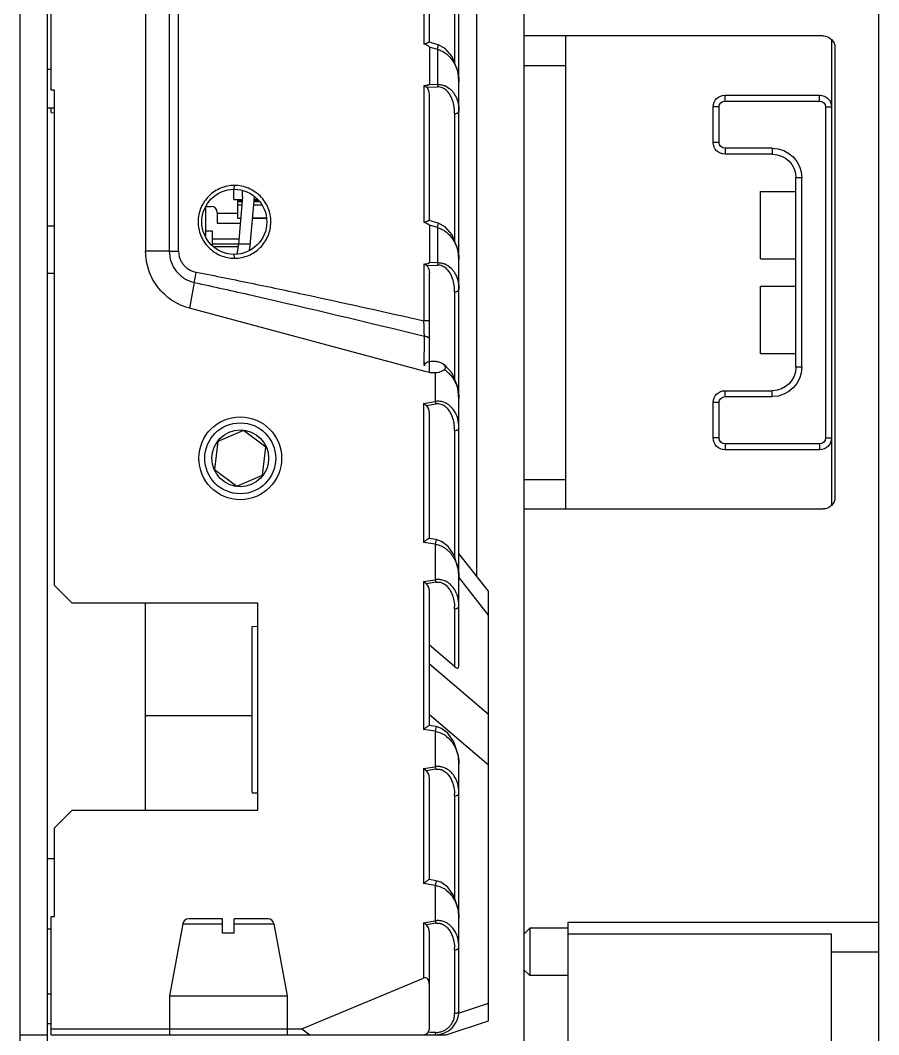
# Model space of a CAD drawing. Header units: millimetres. Extents: x 562 to 17351, y 2396 to 6995.
# Drawn here: x 16303.2 to 16375.8, y 5218.7 to 5304.5 of the extents above; entities that cross this region are included whole.
import ezdxf

# ---------------------------------------------------------------- set-up
doc = ezdxf.new("R2010")
doc.units = ezdxf.units.MM
for name, color, linetype in [('02___PRT_ALL_AXES', 7, 'Continuous'), ('1_1_1_1', 7, 'Continuous'), ('_35946', 7, 'Continuous'), ('_88746', 7, 'Continuous'), ('MSBR-1_1', 7, 'Continuous')]:
    doc.layers.add(name, color=color, linetype=linetype)
doc.layers.add('1', color=7, linetype='Continuous', true_color=0xffffff)

# ---------------------------------------------------------------- blocks, each defined once
blk = doc.blocks.new('sdf')
at = {"color": 7, "linetype": 'Continuous'}
for p, q in [((25019.307, 8537.13), (25016.448, 8537.13)), ((25019.307, 8535.93), (25019.307, 8537.13)), ((25020.307, 8535.93), (25020.307, 8537.13)), ((25023.166, 8537.13), (25020.307, 8537.13)), ((25015.956, 8536.721), (25014.832, 8530.63)), ((25015.956, 8536.721), (25019.307, 8536.721)), ((25020.307, 8535.93), (25019.307, 8535.93)), ((25020.307, 8536.721), (25023.657, 8536.721)), ((25023.657, 8536.721), (25024.782, 8530.63)), ((25014.832, 8530.63), (25024.782, 8530.63)), ((25040.807, 8228.624), (25040.807, 8488.536)), ((25039.307, 8220.994), (25039.307, 8467.102)), ((25012.807, 8461.063), (25012.807, 8256.097)), ((25014.803, 8461.063), (25014.803, 8256.097)), ((25015.595, 8256.097), (25015.595, 8461.063)), ((25036.333, 8283.58), (25036.333, 8273.627)), ((25036.807, 8273.764), (25036.807, 8283.58)), ((25038.942, 8282.811), (25038.942, 8272.005)), ((25004.807, 8269.705), (25004.807, 8278.705)), ((25037.561, 8273.547), (25036.8, 8273.775)), ((25037.481, 8273.164), (25036.807, 8273.366)), ((25036.807, 8273.366), (25036.807, 8270.196)), ((25037.481, 8273.164), (25037.481, 8270.214)), ((25036.333, 8270.07), (25036.333, 8258.551)), ((25036.555, 8269.976), (25037.481, 8269.999)), ((25036.807, 8270.196), (25037.481, 8270.214)), ((25005.107, 8269.705), (25004.807, 8269.705)), ((25005.107, 8227.83), (25005.107, 8269.705)), ((25036.807, 8258.689), (25036.807, 8269.335)), ((25004.807, 8267.83), (25004.807, 8268.205)), ((25004.807, 8267.83), (25005.107, 8267.799)), ((25038.942, 8267.735), (25038.942, 8256.929)), ((25020.307, 8261.33), (25020.324, 8261.656)), ((25017.857, 8259.768), (25017.857, 8257.392)), ((25037.561, 8258.471), (25036.8, 8258.7)), ((25037.481, 8258.088), (25036.807, 8258.291)), ((25036.807, 8258.291), (25036.807, 8255.121)), ((25037.481, 8258.088), (25037.481, 8255.138)), ((25014.803, 8256.097), (25012.807, 8256.097)), ((25014.803, 8256.097), (25015.595, 8256.097)), ((25020.324, 8255.504), (25020.307, 8255.83)), ((25036.333, 8254.995), (25036.333, 8250.21)), ((25036.555, 8254.9), (25037.481, 8254.924)), ((25037.481, 8255.138), (25036.807, 8255.121)), ((25036.807, 8246.75), (25036.807, 8254.26)), ((25016.922, 8253.451), (25016.513, 8251.268)), ((25038.942, 8252.66), (25038.942, 8245.226)), ((25036.437, 8245.929), (25016.512, 8251.268)), ((25036.807, 8250.21), (25036.333, 8250.21)), ((25036.352, 8249.756), (25036.333, 8250.21)), ((25036.369, 8249.319), (25036.352, 8249.756)), ((25036.382, 8248.149), (25036.384, 8248.669)), ((25036.384, 8248.149), (25036.385, 8248.913)), ((25036.384, 8248.669), (25036.385, 8248.913)), ((25036.376, 8247.001), (25036.384, 8248.149)), ((25036.377, 8247.001), (25036.382, 8248.149)), ((25036.375, 8246.417), (25036.377, 8247.001)), ((25036.379, 8246.416), (25036.376, 8247.001)), ((25036.807, 8246.75), (25036.646, 8246.71)), ((25036.807, 8245.83), (25036.807, 8246.75)), ((25036.807, 8245.83), (25036.437, 8245.929)), ((25036.647, 8246.709), (25036.572, 8246.679)), ((25036.807, 8245.83), (25037.307, 8245.83)), ((25037.307, 8245.83), (25037.307, 8243.391)), ((25036.307, 8243.228), (25037.307, 8243.391)), ((25037.307, 8243.391), (25037.342, 8243.177)), ((25036.307, 8243.228), (25036.307, 8231.473)), ((25036.551, 8243.048), (25037.342, 8243.177)), ((25036.807, 8231.784), (25036.807, 8242.405)), ((25021.087, 8240.931), (25018.911, 8239.998)), ((25022.982, 8239.513), (25021.087, 8240.931)), ((25038.942, 8240.926), (25038.942, 8230.228)), ((25018.911, 8239.998), (25018.631, 8237.647)), ((25022.702, 8237.162), (25022.982, 8239.513)), ((25018.631, 8237.647), (25020.527, 8236.23)), ((25020.527, 8236.23), (25022.702, 8237.162)), ((25037.307, 8231.311), (25036.307, 8231.473)), ((25037.371, 8231.705), (25036.797, 8231.799)), ((25037.371, 8231.705), (25037.307, 8231.311)), ((25037.307, 8231.311), (25037.307, 8228.315)), ((25041.807, 8227.355), (25039.307, 8230.528)), ((25036.307, 8228.152), (25037.307, 8228.315)), ((25036.307, 8228.152), (25036.307, 8215.654)), ((25037.342, 8228.101), (25036.551, 8227.972)), ((25037.307, 8228.315), (25037.342, 8228.101)), ((25041.807, 8225.325), (25039.307, 8228.515)), ((25005.107, 8227.83), (25006.607, 8226.33)), ((25036.807, 8215.965), (25036.807, 8227.33)), ((25041.807, 8191.017), (25041.807, 8227.355)), ((25022.307, 8226.33), (25006.607, 8226.33)), ((25012.807, 8208.83), (25012.807, 8226.33)), ((25022.307, 8208.83), (25022.307, 8226.33)), ((25038.942, 8225.85), (25038.942, 8220.963)), ((25021.807, 8224.359), (25022.307, 8224.372)), ((25021.807, 8210.302), (25021.807, 8224.358)), ((25038.942, 8220.963), (25036.807, 8222.776)), ((25036.807, 8221.196), (25041.807, 8216.95)), ((25012.807, 8216.83), (25021.807, 8216.83)), ((25041.807, 8212.625), (25036.807, 8216.871)), ((25037.371, 8215.886), (25036.797, 8215.979)), ((25037.371, 8215.886), (25037.307, 8215.491)), ((25037.307, 8215.491), (25036.307, 8215.654)), ((25037.307, 8215.491), (25037.307, 8212.495)), ((25036.307, 8212.333), (25037.307, 8212.495)), ((25037.307, 8212.495), (25037.342, 8212.281)), ((25039.307, 8191.83), (25039.307, 8212.719)), ((25036.307, 8212.333), (25036.307, 8202.626)), ((25037.342, 8212.281), (25036.551, 8212.153)), ((25036.807, 8202.937), (25036.807, 8211.51)), ((25021.807, 8210.301), (25022.307, 8210.288)), ((25038.942, 8210.03), (25038.942, 8201.36)), ((25006.607, 8208.83), (25005.107, 8207.33)), ((25006.607, 8208.83), (25022.307, 8208.83)), ((25005.107, 8199.83), (25005.107, 8207.33)), ((25037.307, 8202.463), (25036.307, 8202.626)), ((25037.371, 8202.858), (25036.797, 8202.951)), ((25037.371, 8202.858), (25037.307, 8202.463)), ((25037.307, 8202.463), (25037.307, 8199.467)), ((25004.807, 8199.83), (25005.107, 8199.83)), ((25004.807, 8189.83), (25004.807, 8199.83)), ((25036.307, 8199.304), (25037.307, 8199.467)), ((25036.307, 8199.304), (25036.307, 8194.622)), ((25037.342, 8199.253), (25036.551, 8199.124)), ((25037.307, 8199.467), (25037.342, 8199.253)), ((25036.807, 8190.33), (25036.807, 8198.482)), ((25038.942, 8197.002), (25038.942, 8191.616)), ((25026.007, 8190.33), (25036.307, 8194.622)), ((25039.269, 8191.645), (25041.807, 8192.484)), ((25038.22, 8189.83), (25041.807, 8191.017)), ((25004.807, 8190.33), (25026.007, 8190.33)), ((25026.007, 8190.33), (25026.682, 8189.83)), ((25004.807, 8189.83), (25038.22, 8189.83)), ((25037.342, 8190.016), (25036.807, 8190.016))]:
    blk.add_line(p, q, dxfattribs=at)
for points in [[(25039.307, 8270.433), (25039.233, 8271.228), (25038.732, 8272.564), (25038.136, 8273.244), (25037.561, 8273.547)], [(25039.307, 8255.357), (25039.233, 8256.153), (25038.732, 8257.488), (25038.136, 8258.168), (25037.561, 8258.471)], [(25039.307, 8243.613), (25039.197, 8244.594), (25038.723, 8245.769), (25038.129, 8246.439), (25037.894, 8246.595)], [(25038.898, 8230.378), (25038.397, 8231.119), (25037.829, 8231.554), (25037.371, 8231.705)], [(25039.307, 8228.538), (25039.269, 8229.117), (25038.898, 8230.378)], [(25039.307, 8212.718), (25039.254, 8213.396), (25038.872, 8214.61), (25038.355, 8215.343), (25037.773, 8215.761), (25037.371, 8215.886)], [(25039.307, 8199.69), (25039.254, 8200.368), (25038.872, 8201.582), (25038.355, 8202.315), (25037.773, 8202.733), (25037.371, 8202.858)]]:
    blk.add_lwpolyline(points, dxfattribs=at)
for centre, radius in [((25020.307, 8258.58), 2.75), ((25020.807, 8238.58), 3.5), ((25020.807, 8238.58), 3), ((25020.807, 8238.58), 2.4)]:
    blk.add_circle(centre, radius, dxfattribs=at)
for centre, radius, start, end in [((25016.448, 8536.63), 0.5, 90, 169.54009), ((25023.166, 8536.63), 0.5, 10.45991, 90), ((24841.198, 8241.645), 195.322, 2.13253, 2.25186), ((25034.675, 8225.83), 4.267, 0.2732, 2.74462), ((25034.675, 8210.01), 4.267, 0.2732, 2.74462), ((25034.675, 8196.982), 4.267, 0.2732, 2.74461), ((25037.307, 8191.83), 2, 269.99999, 0), ((25036.307, 8190.33), 0.5, 270.00009, 0)]:
    blk.add_arc(centre, radius, start, end, dxfattribs=at)
for centre, major_axis, ratio, start_param, end_param in [((25036.307, 8269.254), (0.085, 0.787), 0.625869, -1.399955, -0.34832), ((25036.307, 8242.323), (0.085, 0.787), 0.625869, -1.399955, -0.340384), ((25036.307, 8227.248), (0.085, 0.787), 0.625869, -1.399955, -0.340384), ((25038.907, 8221.366), (-0.346, 0.508), 0.393324, -4.101536, -2.618006), ((25036.307, 8211.428), (0.085, 0.787), 0.625869, -1.399955, -0.340384), ((25036.307, 8198.4), (0.085, 0.787), 0.625869, -1.399955, -0.340384), ((25036.307, 8193.841), (0.194, 0.801), 0.575257, -1.171426, 0.39937)]:
    blk.add_ellipse(centre, major_axis=major_axis, ratio=ratio, start_param=start_param, end_param=end_param, dxfattribs=at)
for points, knots in [([(25036.8, 8273.775), (25036.797, 8273.776), (25036.789, 8273.776), (25036.769, 8273.771), (25036.737, 8273.757), (25036.69, 8273.733), (25036.634, 8273.704), (25036.57, 8273.67), (25036.511, 8273.643), (25036.46, 8273.624), (25036.405, 8273.61), (25036.359, 8273.615), (25036.333, 8273.627)], [0, 0, 0, 0, 0.018452, 0.044904, 0.122328, 0.228528, 0.357266, 0.502929, 0.660744, 0.743558, 0.828004, 1, 1, 1, 1]), ([(25036.807, 8273.366), (25036.801, 8273.376), (25036.789, 8273.395), (25036.762, 8273.418), (25036.733, 8273.435), (25036.694, 8273.459), (25036.644, 8273.485), (25036.562, 8273.526), (25036.458, 8273.573), (25036.375, 8273.609), (25036.333, 8273.627)], [0, 0, 0, 0, 0.06274, 0.125083, 0.187789, 0.250247, 0.375219, 0.500171, 0.750088, 1, 1, 1, 1]), ([(25037.481, 8273.164), (25037.485, 8273.178), (25037.504, 8273.241), (25037.521, 8273.304), (25037.533, 8273.353)], [0, 0, 0, 0, 0.234733, 1, 1, 1, 1]), ([(25037.533, 8273.353), (25037.539, 8273.377), (25037.547, 8273.412), (25037.556, 8273.456), (25037.561, 8273.485), (25037.564, 8273.509), (25037.565, 8273.527), (25037.565, 8273.539), (25037.563, 8273.546), (25037.561, 8273.547)], [0, 0, 0, 0, 0.37606, 0.542984, 0.690012, 0.812837, 0.907301, 0.969767, 1, 1, 1, 1]), ([(25037.481, 8273.164), (25037.591, 8273.137), (25037.804, 8273.063), (25038, 8272.953), (25038.092, 8272.892)], [0, 0, 0, 0, 0.50722, 1, 1, 1, 1]), ([(25038.092, 8272.892), (25038.305, 8272.75), (25038.669, 8272.401), (25039.042, 8271.772), (25039.257, 8271.109), (25039.306, 8270.656), (25039.307, 8270.433)], [0, 0, 0, 0, 0.269793, 0.522533, 0.76442, 1, 1, 1, 1]), ([(25036.807, 8270.196), (25036.791, 8270.183), (25036.765, 8270.165), (25036.728, 8270.147), (25036.689, 8270.134), (25036.638, 8270.124), (25036.577, 8270.111), (25036.517, 8270.099), (25036.435, 8270.085), (25036.374, 8270.076), (25036.333, 8270.07)], [0, 0, 0, 0, 0.125407, 0.187894, 0.250203, 0.375527, 0.500587, 0.625301, 0.750111, 1, 1, 1, 1]), ([(25036.333, 8270.07), (25036.354, 8270.073), (25036.397, 8270.07), (25036.454, 8270.043), (25036.506, 8270.011), (25036.539, 8269.988), (25036.555, 8269.976)], [0, 0, 0, 0, 0.257796, 0.511515, 0.759394, 1, 1, 1, 1]), ([(25037.481, 8270.214), (25037.589, 8270.206), (25037.799, 8270.185), (25038.006, 8270.134), (25038.103, 8270.097)], [0, 0, 0, 0, 0.509429, 1, 1, 1, 1]), ([(25037.481, 8270.214), (25037.482, 8270.194), (25037.483, 8270.123), (25037.483, 8270.051), (25037.481, 8269.999)], [0, 0, 0, 0, 0.274207, 1, 1, 1, 1]), ([(25037.897, 8269.917), (25037.833, 8269.945), (25037.696, 8269.988), (25037.553, 8270.001), (25037.481, 8269.999)], [0, 0, 0, 0, 0.495387, 1, 1, 1, 1]), ([(25038.769, 8268.841), (25038.731, 8268.951), (25038.642, 8269.168), (25038.463, 8269.473), (25038.219, 8269.74), (25038.011, 8269.87), (25037.897, 8269.917)], [0, 0, 0, 0, 0.244859, 0.491614, 0.741426, 1, 1, 1, 1]), ([(25038.103, 8270.097), (25038.296, 8270.023), (25038.554, 8269.843), (25038.818, 8269.543), (25038.924, 8269.38), (25038.971, 8269.298)], [0, 0, 0, 0, 0.516818, 0.761558, 1, 1, 1, 1]), ([(25038.971, 8269.298), (25039.03, 8269.194), (25039.13, 8268.98), (25039.234, 8268.644), (25039.294, 8268.299), (25039.307, 8268.066), (25039.307, 8267.949)], [0, 0, 0, 0, 0.253645, 0.503228, 0.750435, 1, 1, 1, 1]), ([(25038.942, 8267.735), (25038.942, 8267.784), (25038.938, 8267.977), (25038.92, 8268.17), (25038.898, 8268.312)], [0, 0, 0, 0, 0.250652, 1, 1, 1, 1]), ([(25038.942, 8267.735), (25038.988, 8267.738), (25039.057, 8267.748), (25039.144, 8267.775), (25039.201, 8267.801), (25039.247, 8267.834), (25039.289, 8267.88), (25039.307, 8267.923), (25039.307, 8267.949)], [0, 0, 0, 0, 0.305362, 0.455106, 0.593546, 0.716472, 0.824371, 1, 1, 1, 1]), ([(25019.15, 8261.424), (25018.781, 8261.272), (25018.096, 8260.818), (25017.638, 8260.135), (25017.484, 8259.766)], [0, 0, 0, 0, 0.499882, 1, 1, 1, 1]), ([(25020.324, 8261.656), (25020.124, 8261.656), (25019.722, 8261.616), (25019.336, 8261.5), (25019.15, 8261.424)], [0, 0, 0, 0, 0.499002, 1, 1, 1, 1]), ([(25021.507, 8261.419), (25021.32, 8261.497), (25020.931, 8261.616), (25020.526, 8261.656), (25020.324, 8261.656)], [0, 0, 0, 0, 0.501053, 1, 1, 1, 1]), ([(25023.173, 8259.736), (25023.097, 8259.923), (25022.907, 8260.284), (25022.523, 8260.758), (25022.052, 8261.148), (25021.694, 8261.341), (25021.507, 8261.419)], [0, 0, 0, 0, 0.250096, 0.50009, 0.749947, 1, 1, 1, 1]), ([(25017.484, 8259.766), (25017.33, 8259.398), (25017.166, 8258.592), (25017.324, 8257.785), (25017.475, 8257.416)], [0, 0, 0, 0, 0.499996, 1, 1, 1, 1]), ([(25023.158, 8257.386), (25023.312, 8257.754), (25023.479, 8258.559), (25023.323, 8259.366), (25023.173, 8259.736)], [0, 0, 0, 0, 0.499984, 1, 1, 1, 1]), ([(25036.8, 8258.7), (25036.797, 8258.701), (25036.789, 8258.701), (25036.769, 8258.696), (25036.737, 8258.681), (25036.69, 8258.658), (25036.634, 8258.628), (25036.57, 8258.595), (25036.511, 8258.567), (25036.46, 8258.548), (25036.405, 8258.535), (25036.359, 8258.54), (25036.333, 8258.551)], [0, 0, 0, 0, 0.018452, 0.044904, 0.122328, 0.228528, 0.357266, 0.502929, 0.660744, 0.743558, 0.828004, 1, 1, 1, 1]), ([(25036.807, 8258.291), (25036.801, 8258.301), (25036.789, 8258.32), (25036.762, 8258.342), (25036.733, 8258.36), (25036.694, 8258.383), (25036.644, 8258.41), (25036.562, 8258.45), (25036.458, 8258.498), (25036.375, 8258.534), (25036.333, 8258.551)], [0, 0, 0, 0, 0.062749, 0.125075, 0.187791, 0.250243, 0.375217, 0.500169, 0.750087, 1, 1, 1, 1]), ([(25037.481, 8258.088), (25037.485, 8258.103), (25037.504, 8258.166), (25037.521, 8258.229), (25037.533, 8258.277)], [0, 0, 0, 0, 0.234733, 1, 1, 1, 1]), ([(25037.481, 8258.088), (25037.591, 8258.062), (25037.804, 8257.988), (25038, 8257.878), (25038.092, 8257.817)], [0, 0, 0, 0, 0.50722, 1, 1, 1, 1]), ([(25037.533, 8258.277), (25037.539, 8258.301), (25037.547, 8258.336), (25037.556, 8258.381), (25037.561, 8258.41), (25037.564, 8258.433), (25037.565, 8258.452), (25037.565, 8258.463), (25037.563, 8258.471), (25037.561, 8258.471)], [0, 0, 0, 0, 0.37606, 0.542984, 0.690012, 0.812837, 0.907301, 0.969767, 1, 1, 1, 1]), ([(25017.475, 8257.416), (25017.628, 8257.044), (25018.083, 8256.354), (25018.771, 8255.894), (25019.141, 8255.74)], [0, 0, 0, 0, 0.500101, 1, 1, 1, 1]), ([(25021.498, 8255.738), (25021.865, 8255.889), (25022.547, 8256.341), (25023.003, 8257.02), (25023.158, 8257.386)], [0, 0, 0, 0, 0.499886, 1, 1, 1, 1]), ([(25038.092, 8257.817), (25038.305, 8257.675), (25038.669, 8257.325), (25039.042, 8256.697), (25039.257, 8256.034), (25039.306, 8255.58), (25039.307, 8255.357)], [0, 0, 0, 0, 0.269793, 0.522533, 0.76442, 1, 1, 1, 1]), ([(25016.512, 8251.268), (25015.988, 8251.408), (25014.978, 8251.866), (25013.769, 8253), (25012.987, 8254.461), (25012.807, 8255.555), (25012.807, 8256.098)], [0, 0, 0, 0, 0.250011, 0.499999, 0.749988, 1, 1, 1, 1]), ([(25014.803, 8256.097), (25014.802, 8255.794), (25014.907, 8255.181), (25015.359, 8254.371), (25016.052, 8253.755), (25016.626, 8253.518), (25016.922, 8253.451)], [0, 0, 0, 0, 0.250176, 0.50006, 0.74994, 1, 1, 1, 1]), ([(25015.595, 8256.097), (25015.595, 8255.889), (25015.651, 8255.574), (25015.827, 8255.194), (25016.008, 8254.936), (25016.231, 8254.713), (25016.574, 8254.474), (25016.874, 8254.362), (25017.078, 8254.325)], [0, 0, 0, 0, 0.249438, 0.374933, 0.500145, 0.62536, 0.750816, 1, 1, 1, 1]), ([(25019.141, 8255.74), (25019.328, 8255.662), (25019.718, 8255.544), (25020.122, 8255.504), (25020.324, 8255.504)], [0, 0, 0, 0, 0.501009, 1, 1, 1, 1]), ([(25020.324, 8255.504), (25020.524, 8255.504), (25020.926, 8255.544), (25021.313, 8255.661), (25021.498, 8255.738)], [0, 0, 0, 0, 0.498965, 1, 1, 1, 1]), ([(25036.333, 8254.995), (25036.374, 8255.001), (25036.435, 8255.01), (25036.516, 8255.024), (25036.577, 8255.036), (25036.638, 8255.048), (25036.689, 8255.058), (25036.728, 8255.071), (25036.765, 8255.089), (25036.791, 8255.108), (25036.807, 8255.121)], [0, 0, 0, 0, 0.249886, 0.374696, 0.499412, 0.624472, 0.749793, 0.812105, 0.874598, 1, 1, 1, 1]), ([(25036.486, 8254.948), (25036.464, 8254.962), (25036.416, 8254.989), (25036.36, 8254.999), (25036.333, 8254.995)], [0, 0, 0, 0, 0.493695, 1, 1, 1, 1]), ([(25036.555, 8254.9), (25036.549, 8254.904), (25036.527, 8254.921), (25036.504, 8254.937), (25036.486, 8254.948)], [0, 0, 0, 0, 0.245482, 1, 1, 1, 1]), ([(25036.555, 8254.9), (25036.604, 8254.864), (25036.675, 8254.782), (25036.741, 8254.648), (25036.78, 8254.522), (25036.802, 8254.392), (25036.806, 8254.304), (25036.806, 8254.26)], [0, 0, 0, 0, 0.257263, 0.44456, 0.62998, 0.814811, 1, 1, 1, 1]), ([(25037.481, 8255.138), (25037.589, 8255.131), (25037.799, 8255.109), (25038.006, 8255.058), (25038.103, 8255.021)], [0, 0, 0, 0, 0.509429, 1, 1, 1, 1]), ([(25037.481, 8255.138), (25037.482, 8255.119), (25037.483, 8255.047), (25037.483, 8254.976), (25037.481, 8254.924)], [0, 0, 0, 0, 0.274207, 1, 1, 1, 1]), ([(25037.897, 8254.842), (25037.833, 8254.869), (25037.696, 8254.913), (25037.553, 8254.926), (25037.481, 8254.924)], [0, 0, 0, 0, 0.495387, 1, 1, 1, 1]), ([(25038.769, 8253.766), (25038.731, 8253.876), (25038.642, 8254.092), (25038.463, 8254.398), (25038.219, 8254.664), (25038.011, 8254.794), (25037.897, 8254.842)], [0, 0, 0, 0, 0.244859, 0.491614, 0.741426, 1, 1, 1, 1]), ([(25038.103, 8255.021), (25038.296, 8254.948), (25038.554, 8254.767), (25038.818, 8254.467), (25038.924, 8254.305), (25038.971, 8254.222)], [0, 0, 0, 0, 0.516818, 0.761558, 1, 1, 1, 1]), ([(25016.922, 8253.451), (25016.934, 8253.522), (25016.984, 8253.813), (25017.037, 8254.104), (25017.078, 8254.325)], [0, 0, 0, 0, 0.242346, 1, 1, 1, 1]), ([(25017.078, 8254.325), (25018.689, 8254.012), (25021.906, 8253.363), (25028.327, 8252.005), (25033.133, 8250.937), (25036.333, 8250.21)], [0, 0, 0, 0, 0.249999, 0.499999, 1, 1, 1, 1]), ([(25038.971, 8254.222), (25039.03, 8254.119), (25039.13, 8253.905), (25039.234, 8253.568), (25039.294, 8253.224), (25039.307, 8252.991), (25039.307, 8252.874)], [0, 0, 0, 0, 0.253645, 0.503228, 0.750435, 1, 1, 1, 1]), ([(25016.922, 8253.451), (25018.549, 8253.098), (25025.052, 8251.654), (25031.53, 8250.097), (25036.385, 8248.913)], [0, 0, 0, 0, 0.249885, 1, 1, 1, 1]), ([(25038.942, 8252.66), (25038.942, 8252.708), (25038.938, 8252.901), (25038.92, 8253.094), (25038.898, 8253.237)], [0, 0, 0, 0, 0.250652, 1, 1, 1, 1]), ([(25038.942, 8252.66), (25038.988, 8252.662), (25039.057, 8252.673), (25039.144, 8252.7), (25039.201, 8252.726), (25039.247, 8252.759), (25039.289, 8252.804), (25039.307, 8252.847), (25039.307, 8252.874)], [0, 0, 0, 0, 0.305362, 0.455106, 0.593546, 0.716472, 0.824371, 1, 1, 1, 1]), ([(25036.385, 8248.913), (25036.439, 8248.909), (25036.518, 8248.895), (25036.618, 8248.864), (25036.683, 8248.834), (25036.736, 8248.797), (25036.785, 8248.746), (25036.807, 8248.698), (25036.807, 8248.668)], [0, 0, 0, 0, 0.309107, 0.459256, 0.597691, 0.720322, 0.827347, 1, 1, 1, 1]), ([(25037.894, 8246.595), (25037.814, 8246.64), (25037.64, 8246.707), (25037.367, 8246.761), (25037.087, 8246.78), (25036.899, 8246.766), (25036.807, 8246.75)], [0, 0, 0, 0, 0.24587, 0.496192, 0.748136, 1, 1, 1, 1]), ([(25036.45, 8246.58), (25036.43, 8246.557), (25036.395, 8246.506), (25036.38, 8246.446), (25036.379, 8246.416)], [0, 0, 0, 0, 0.508454, 1, 1, 1, 1]), ([(25036.458, 8246.595), (25036.436, 8246.57), (25036.398, 8246.514), (25036.38, 8246.448), (25036.38, 8246.415)], [0, 0, 0, 0, 0.502347, 1, 1, 1, 1]), ([(25036.646, 8246.71), (25036.609, 8246.696), (25036.537, 8246.662), (25036.475, 8246.609), (25036.45, 8246.58)], [0, 0, 0, 0, 0.507458, 1, 1, 1, 1]), ([(25036.572, 8246.679), (25036.561, 8246.674), (25036.519, 8246.653), (25036.482, 8246.622), (25036.458, 8246.595)], [0, 0, 0, 0, 0.238218, 1, 1, 1, 1]), ([(25037.307, 8245.83), (25037.397, 8245.83), (25037.575, 8245.851), (25037.745, 8245.91), (25037.826, 8245.947)], [0, 0, 0, 0, 0.503814, 1, 1, 1, 1]), ([(25037.826, 8245.947), (25037.848, 8245.957), (25037.935, 8245.999), (25038.017, 8246.051), (25038.076, 8246.092)], [0, 0, 0, 0, 0.252672, 1, 1, 1, 1]), ([(25038.076, 8246.092), (25038.099, 8246.108), (25038.138, 8246.146), (25038.167, 8246.222), (25038.163, 8246.301), (25038.135, 8246.375), (25038.089, 8246.441), (25038.012, 8246.52), (25037.943, 8246.568), (25037.894, 8246.595)], [0, 0, 0, 0, 0.127181, 0.248144, 0.367089, 0.487954, 0.611982, 0.739075, 1, 1, 1, 1]), ([(25038.076, 8246.092), (25038.183, 8246.014), (25038.384, 8245.849), (25038.648, 8245.572), (25038.863, 8245.27), (25039.027, 8244.951), (25039.152, 8244.622), (25039.241, 8244.289), (25039.295, 8243.953), (25039.307, 8243.727), (25039.307, 8243.614)], [0, 0, 0, 0, 0.138117, 0.270705, 0.398555, 0.523086, 0.644965, 0.764425, 0.882411, 1, 1, 1, 1]), ([(25037.892, 8243.357), (25037.798, 8243.381), (25037.602, 8243.411), (25037.405, 8243.403), (25037.307, 8243.391)], [0, 0, 0, 0, 0.49463, 1, 1, 1, 1]), ([(25039.141, 8242.12), (25039.092, 8242.254), (25038.97, 8242.518), (25038.708, 8242.88), (25038.35, 8243.186), (25038.052, 8243.316), (25037.892, 8243.357)], [0, 0, 0, 0, 0.234008, 0.47497, 0.728291, 1, 1, 1, 1]), ([(25036.476, 8243.102), (25036.462, 8243.113), (25036.406, 8243.154), (25036.349, 8243.196), (25036.307, 8243.228)], [0, 0, 0, 0, 0.245589, 1, 1, 1, 1]), ([(25036.551, 8243.048), (25036.545, 8243.052), (25036.52, 8243.07), (25036.495, 8243.089), (25036.476, 8243.102)], [0, 0, 0, 0, 0.244642, 1, 1, 1, 1]), ([(25037.791, 8243.144), (25037.719, 8243.165), (25037.569, 8243.194), (25037.417, 8243.189), (25037.342, 8243.177)], [0, 0, 0, 0, 0.49618, 1, 1, 1, 1]), ([(25038.749, 8242.089), (25038.707, 8242.201), (25038.609, 8242.423), (25038.413, 8242.732), (25038.143, 8242.994), (25037.913, 8243.107), (25037.791, 8243.144)], [0, 0, 0, 0, 0.244138, 0.490855, 0.74038, 1, 1, 1, 1]), ([(25039.307, 8241.14), (25039.307, 8241.223), (25039.294, 8241.555), (25039.226, 8241.886), (25039.141, 8242.12)], [0, 0, 0, 0, 0.250306, 1, 1, 1, 1]), ([(25038.942, 8240.926), (25038.942, 8240.977), (25038.938, 8241.183), (25038.917, 8241.389), (25038.892, 8241.542)], [0, 0, 0, 0, 0.250706, 1, 1, 1, 1]), ([(25038.942, 8240.926), (25038.988, 8240.928), (25039.057, 8240.938), (25039.144, 8240.965), (25039.201, 8240.992), (25039.247, 8241.025), (25039.289, 8241.07), (25039.307, 8241.113), (25039.307, 8241.14)], [0, 0, 0, 0, 0.305362, 0.455106, 0.593546, 0.716472, 0.824371, 1, 1, 1, 1]), ([(25036.529, 8231.637), (25036.511, 8231.624), (25036.436, 8231.57), (25036.363, 8231.515), (25036.307, 8231.473)], [0, 0, 0, 0, 0.242552, 1, 1, 1, 1]), ([(25036.703, 8231.758), (25036.675, 8231.741), (25036.617, 8231.701), (25036.559, 8231.66), (25036.529, 8231.637)], [0, 0, 0, 0, 0.460426, 1, 1, 1, 1]), ([(25036.797, 8231.799), (25036.792, 8231.8), (25036.779, 8231.797), (25036.758, 8231.789), (25036.732, 8231.775), (25036.713, 8231.764), (25036.703, 8231.758)], [0, 0, 0, 0, 0.144844, 0.364562, 0.65316, 1, 1, 1, 1]), ([(25037.307, 8231.311), (25037.361, 8231.303), (25037.572, 8231.262), (25037.777, 8231.186), (25037.92, 8231.111)], [0, 0, 0, 0, 0.252379, 1, 1, 1, 1]), ([(25037.92, 8231.111), (25038.008, 8231.065), (25038.175, 8230.959), (25038.397, 8230.771), (25038.59, 8230.565), (25038.811, 8230.277), (25039.027, 8229.892), (25039.145, 8229.564), (25039.19, 8229.399)], [0, 0, 0, 0, 0.136808, 0.269465, 0.398235, 0.523468, 0.765719, 1, 1, 1, 1]), ([(25039.19, 8229.399), (25039.229, 8229.258), (25039.287, 8228.973), (25039.307, 8228.683), (25039.307, 8228.539)], [0, 0, 0, 0, 0.502149, 1, 1, 1, 1]), ([(25036.476, 8228.027), (25036.462, 8228.037), (25036.406, 8228.079), (25036.349, 8228.121), (25036.307, 8228.152)], [0, 0, 0, 0, 0.245591, 1, 1, 1, 1]), ([(25036.551, 8227.972), (25036.545, 8227.977), (25036.52, 8227.995), (25036.495, 8228.013), (25036.476, 8228.027)], [0, 0, 0, 0, 0.244637, 1, 1, 1, 1]), ([(25037.892, 8228.282), (25037.798, 8228.305), (25037.602, 8228.336), (25037.405, 8228.328), (25037.307, 8228.315)], [0, 0, 0, 0, 0.49463, 1, 1, 1, 1]), ([(25037.342, 8228.101), (25037.379, 8228.107), (25037.53, 8228.121), (25037.683, 8228.104), (25037.792, 8228.073)], [0, 0, 0, 0, 0.252241, 1, 1, 1, 1]), ([(25037.792, 8228.073), (25037.855, 8228.055), (25037.977, 8228.006), (25038.192, 8227.869), (25038.37, 8227.692), (25038.513, 8227.495), (25038.634, 8227.291), (25038.707, 8227.128), (25038.748, 8227.018)], [0, 0, 0, 0, 0.134479, 0.265338, 0.516587, 0.63911, 0.760302, 1, 1, 1, 1]), ([(25038.661, 8227.829), (25038.559, 8227.933), (25038.323, 8228.124), (25038.042, 8228.243), (25037.892, 8228.282)], [0, 0, 0, 0, 0.483318, 1, 1, 1, 1]), ([(25039.141, 8227.045), (25039.089, 8227.188), (25038.958, 8227.468), (25038.77, 8227.717), (25038.661, 8227.829)], [0, 0, 0, 0, 0.491902, 1, 1, 1, 1]), ([(25038.748, 8227.018), (25038.777, 8226.939), (25038.878, 8226.62), (25038.925, 8226.285), (25038.937, 8226.034)], [0, 0, 0, 0, 0.250799, 1, 1, 1, 1]), ([(25039.307, 8226.064), (25039.307, 8226.147), (25039.294, 8226.48), (25039.226, 8226.811), (25039.141, 8227.045)], [0, 0, 0, 0, 0.250306, 1, 1, 1, 1]), ([(25038.942, 8225.85), (25038.988, 8225.852), (25039.057, 8225.863), (25039.144, 8225.89), (25039.201, 8225.916), (25039.247, 8225.949), (25039.289, 8225.995), (25039.307, 8226.038), (25039.307, 8226.064)], [0, 0, 0, 0, 0.305362, 0.455106, 0.593546, 0.716472, 0.824371, 1, 1, 1, 1]), ([(25036.701, 8215.938), (25036.672, 8215.92), (25036.611, 8215.878), (25036.517, 8215.808), (25036.413, 8215.732), (25036.343, 8215.68), (25036.307, 8215.654)], [0, 0, 0, 0, 0.210591, 0.457467, 0.724702, 1, 1, 1, 1]), ([(25036.797, 8215.979), (25036.792, 8215.98), (25036.779, 8215.977), (25036.757, 8215.969), (25036.73, 8215.956), (25036.711, 8215.945), (25036.701, 8215.938)], [0, 0, 0, 0, 0.145152, 0.365856, 0.654661, 1, 1, 1, 1]), ([(25037.307, 8215.491), (25037.361, 8215.483), (25037.572, 8215.442), (25037.777, 8215.366), (25037.92, 8215.291)], [0, 0, 0, 0, 0.252377, 1, 1, 1, 1]), ([(25037.92, 8215.291), (25038.165, 8215.162), (25038.485, 8214.89), (25038.807, 8214.462), (25038.994, 8214.128), (25039.135, 8213.783), (25039.234, 8213.431), (25039.294, 8213.076), (25039.307, 8212.838), (25039.307, 8212.719)], [0, 0, 0, 0, 0.27227, 0.400795, 0.525388, 0.646919, 0.765978, 0.883271, 1, 1, 1, 1]), ([(25037.892, 8212.462), (25037.798, 8212.486), (25037.602, 8212.516), (25037.405, 8212.508), (25037.307, 8212.495)], [0, 0, 0, 0, 0.49463, 1, 1, 1, 1]), ([(25039.141, 8211.225), (25039.092, 8211.359), (25038.97, 8211.623), (25038.708, 8211.984), (25038.35, 8212.29), (25038.052, 8212.421), (25037.892, 8212.462)], [0, 0, 0, 0, 0.234008, 0.47497, 0.728291, 1, 1, 1, 1]), ([(25036.476, 8212.207), (25036.462, 8212.217), (25036.406, 8212.259), (25036.349, 8212.301), (25036.307, 8212.333)], [0, 0, 0, 0, 0.245589, 1, 1, 1, 1]), ([(25036.551, 8212.153), (25036.545, 8212.157), (25036.52, 8212.175), (25036.495, 8212.193), (25036.476, 8212.207)], [0, 0, 0, 0, 0.244642, 1, 1, 1, 1]), ([(25037.342, 8212.281), (25037.379, 8212.287), (25037.53, 8212.301), (25037.683, 8212.284), (25037.792, 8212.253)], [0, 0, 0, 0, 0.252241, 1, 1, 1, 1]), ([(25037.792, 8212.253), (25037.855, 8212.235), (25037.977, 8212.186), (25038.192, 8212.049), (25038.37, 8211.873), (25038.513, 8211.675), (25038.634, 8211.471), (25038.707, 8211.308), (25038.748, 8211.198)], [0, 0, 0, 0, 0.134479, 0.265338, 0.516587, 0.63911, 0.760302, 1, 1, 1, 1]), ([(25038.748, 8211.198), (25038.777, 8211.119), (25038.878, 8210.8), (25038.925, 8210.465), (25038.937, 8210.214)], [0, 0, 0, 0, 0.250799, 1, 1, 1, 1]), ([(25039.307, 8210.244), (25039.307, 8210.328), (25039.294, 8210.66), (25039.226, 8210.991), (25039.141, 8211.225)], [0, 0, 0, 0, 0.250306, 1, 1, 1, 1]), ([(25038.942, 8210.03), (25038.988, 8210.032), (25039.057, 8210.043), (25039.144, 8210.07), (25039.201, 8210.096), (25039.247, 8210.129), (25039.289, 8210.175), (25039.307, 8210.218), (25039.307, 8210.244)], [0, 0, 0, 0, 0.305362, 0.455106, 0.593546, 0.716472, 0.824371, 1, 1, 1, 1]), ([(25036.701, 8202.91), (25036.672, 8202.892), (25036.611, 8202.85), (25036.517, 8202.78), (25036.413, 8202.704), (25036.343, 8202.652), (25036.307, 8202.626)], [0, 0, 0, 0, 0.210591, 0.457467, 0.724702, 1, 1, 1, 1]), ([(25036.797, 8202.951), (25036.792, 8202.952), (25036.779, 8202.949), (25036.757, 8202.941), (25036.73, 8202.928), (25036.711, 8202.917), (25036.701, 8202.91)], [0, 0, 0, 0, 0.145152, 0.365856, 0.654661, 1, 1, 1, 1]), ([(25037.307, 8202.463), (25037.361, 8202.455), (25037.572, 8202.414), (25037.777, 8202.338), (25037.92, 8202.263)], [0, 0, 0, 0, 0.252377, 1, 1, 1, 1]), ([(25037.92, 8202.263), (25038.165, 8202.134), (25038.485, 8201.861), (25038.807, 8201.433), (25038.994, 8201.099), (25039.135, 8200.755), (25039.234, 8200.403), (25039.294, 8200.048), (25039.307, 8199.81), (25039.307, 8199.691)], [0, 0, 0, 0, 0.27227, 0.400795, 0.525388, 0.646919, 0.765978, 0.883271, 1, 1, 1, 1]), ([(25036.476, 8199.179), (25036.462, 8199.189), (25036.406, 8199.231), (25036.349, 8199.273), (25036.307, 8199.304)], [0, 0, 0, 0, 0.245591, 1, 1, 1, 1]), ([(25036.551, 8199.124), (25036.545, 8199.129), (25036.52, 8199.147), (25036.495, 8199.165), (25036.476, 8199.179)], [0, 0, 0, 0, 0.244637, 1, 1, 1, 1]), ([(25037.892, 8199.434), (25037.798, 8199.458), (25037.602, 8199.488), (25037.405, 8199.48), (25037.307, 8199.467)], [0, 0, 0, 0, 0.49463, 1, 1, 1, 1]), ([(25037.342, 8199.253), (25037.379, 8199.259), (25037.53, 8199.273), (25037.683, 8199.256), (25037.792, 8199.225)], [0, 0, 0, 0, 0.252241, 1, 1, 1, 1]), ([(25037.792, 8199.225), (25037.855, 8199.207), (25037.977, 8199.158), (25038.192, 8199.021), (25038.37, 8198.845), (25038.513, 8198.647), (25038.634, 8198.443), (25038.707, 8198.28), (25038.748, 8198.17)], [0, 0, 0, 0, 0.134479, 0.265338, 0.516587, 0.63911, 0.760302, 1, 1, 1, 1]), ([(25039.141, 8198.197), (25039.092, 8198.331), (25038.97, 8198.595), (25038.708, 8198.956), (25038.35, 8199.262), (25038.052, 8199.393), (25037.892, 8199.434)], [0, 0, 0, 0, 0.234008, 0.47497, 0.728291, 1, 1, 1, 1]), ([(25038.748, 8198.17), (25038.777, 8198.091), (25038.878, 8197.772), (25038.925, 8197.437), (25038.937, 8197.186)], [0, 0, 0, 0, 0.250799, 1, 1, 1, 1]), ([(25039.307, 8197.216), (25039.307, 8197.3), (25039.294, 8197.632), (25039.226, 8197.963), (25039.141, 8198.197)], [0, 0, 0, 0, 0.250306, 1, 1, 1, 1]), ([(25038.942, 8197.002), (25038.988, 8197.004), (25039.057, 8197.015), (25039.144, 8197.042), (25039.201, 8197.068), (25039.247, 8197.101), (25039.289, 8197.147), (25039.307, 8197.19), (25039.307, 8197.216)], [0, 0, 0, 0, 0.305362, 0.455106, 0.593546, 0.716472, 0.824371, 1, 1, 1, 1]), ([(25038.804, 8190.964), (25038.85, 8191.067), (25038.918, 8191.281), (25038.942, 8191.505), (25038.942, 8191.616)], [0, 0, 0, 0, 0.504576, 1, 1, 1, 1]), ([(25039.307, 8191.83), (25039.307, 8191.803), (25039.289, 8191.76), (25039.247, 8191.715), (25039.201, 8191.682), (25039.144, 8191.656), (25039.057, 8191.629), (25038.988, 8191.618), (25038.942, 8191.616)], [0, 0, 0, 0, 0.175629, 0.283528, 0.406454, 0.544894, 0.694638, 1, 1, 1, 1]), ([(25037.342, 8190.016), (25037.442, 8190.016), (25037.642, 8190.037), (25037.835, 8190.096), (25037.928, 8190.133)], [0, 0, 0, 0, 0.500479, 1, 1, 1, 1]), ([(25037.928, 8190.133), (25037.975, 8190.152), (25038.16, 8190.236), (25038.33, 8190.353), (25038.441, 8190.455)], [0, 0, 0, 0, 0.253856, 1, 1, 1, 1]), ([(25038.441, 8190.455), (25038.519, 8190.527), (25038.659, 8190.685), (25038.763, 8190.869), (25038.804, 8190.964)], [0, 0, 0, 0, 0.507233, 1, 1, 1, 1]), ([(25037.307, 8189.83), (25037.31, 8189.831), (25037.316, 8189.841), (25037.321, 8189.858), (25037.328, 8189.886), (25037.331, 8189.907), (25037.332, 8189.919)], [0, 0, 0, 0, 0.1068, 0.306997, 0.606361, 1, 1, 1, 1]), ([(25037.332, 8189.919), (25037.333, 8189.927), (25037.337, 8189.959), (25037.34, 8189.991), (25037.342, 8190.016)], [0, 0, 0, 0, 0.223114, 1, 1, 1, 1])]:
    blk.add_open_spline(points, degree=3, knots=knots, dxfattribs=at)
for points in [[(25038.898, 8268.312), (25038.87, 8268.492), (25038.828, 8268.669), (25038.769, 8268.841)], [(25038.898, 8253.237), (25038.87, 8253.416), (25038.828, 8253.594), (25038.769, 8253.766)], [(25038.892, 8241.542), (25038.86, 8241.727), (25038.814, 8241.912), (25038.749, 8242.089)]]:
    blk.add_open_spline(points, degree=3, dxfattribs=at)
at = {"layer": '02___PRT_ALL_AXES', "color": 7, "linetype": 'Continuous'}
for p, q in [((25014.832, 8530.63), (25014.832, 8527.33)), ((25024.782, 8530.63), (25024.782, 8527.33))]:
    blk.add_line(p, q, dxfattribs=at)
at = {"layer": '1', "color": 7, "linetype": 'Continuous'}
for p, q in [((25020.257, 8260.48), (25020.257, 8261.32)), ((25020.257, 8260.48), (25020.988, 8260.48)), ((25020.597, 8258.88), (25020.597, 8260.48)), ((25021.991, 8260.48), (25022.281, 8260.48)), ((25020.597, 8260.361), (25020.977, 8260.361)), ((25020.597, 8260.314), (25020.973, 8260.314)), ((25020.945, 8259.99), (25020.597, 8259.99)), ((25022.609, 8259.99), (25021.948, 8259.99)), ((25021.977, 8260.314), (25022.392, 8260.314)), ((25021.981, 8260.361), (25022.361, 8260.361)), ((25020.597, 8258.88), (25020.848, 8258.88)), ((25021.851, 8258.88), (25022.997, 8258.88))]:
    blk.add_line(p, q, dxfattribs=at)
at = {"layer": '1_1_1_1', "color": 7, "linetype": 'Continuous'}
blk.add_line((25022.997, 8258.88), (25021.851, 8258.88), dxfattribs=at)
at = {"layer": '_35946', "color": 7, "linetype": 'Continuous'}
for p, q in [((25021.007, 8260.7), (25020.657, 8256.7)), ((25021.007, 8260.7), (25021.007, 8261.191)), ((25021.649, 8256.569), (25022.009, 8260.686)), ((25020.657, 8256.7), (25020.511, 8255.871)), ((25021.661, 8256.7), (25020.657, 8256.7)), ((25021.582, 8256.188), (25021.649, 8256.569))]:
    blk.add_line(p, q, dxfattribs=at)
at = {"layer": '_88746', "color": 7, "linetype": 'Continuous'}
for p, q in [((25002.207, 8189.83), (25002.207, 8527.33)), ((25004.507, 8189.83), (25004.507, 8527.33)), ((25004.807, 8271.455), (25004.507, 8271.455)), ((25005.107, 8268.205), (25004.507, 8268.205)), ((25005.107, 8258.205), (25004.507, 8258.205)), ((25005.107, 8254.205), (25004.507, 8254.205)), ((25005.107, 8204.705), (25004.507, 8204.705)), ((25004.807, 8198.76), (25004.507, 8198.76)), ((25004.807, 8193.26), (25004.507, 8193.26)), ((25004.807, 8190.76), (25004.507, 8190.76)), ((25002.207, 8189.83), (25004.507, 8189.83))]:
    blk.add_line(p, q, dxfattribs=at)
at = {"layer": 'MSBR-1_1', "color": 7, "linetype": 'Continuous'}
for p, q in [((25017.932, 8259.88), (25018.357, 8259.88)), ((25018.857, 8259.38), (25018.857, 8258.48)), ((25020.597, 8259.28), (25018.857, 8259.28)), ((25018.857, 8258.48), (25020.813, 8258.48)), ((25018.457, 8257.78), (25017.857, 8257.78)), ((25018.457, 8256.573), (25018.457, 8257.78)), ((25018.457, 8257.13), (25020.694, 8257.13)), ((25020.653, 8256.68), (25018.457, 8256.68)), ((25018.595, 8256.48), (25020.618, 8256.48))]:
    blk.add_line(p, q, dxfattribs=at)
blk.add_arc((25018.357, 8259.38), 0.5, 0, 90, dxfattribs=at)
blk = doc.blocks.new('*U200')
blk.add_blockref('sdf', (-25022.008, -8361.98))
blk = doc.blocks.new('*U202')
at = {"color": 0, "linetype": 'ByBlock', "lineweight": -2, "transparency": 16777216}
for p in [(0, 1350), (0, 1012.5)]:
    blk.add_blockref('*U200', p, dxfattribs=at)
blk = doc.blocks.new('rdgx')
at = {"color": 114, "linetype": 'Continuous', "lineweight": -3, "true_color": 0x139b48}
for p, q in [((18120.099, 8185.248), (18120.099, 8868.748)), ((18120.099, 8868.748), (18146.399, 8868.748)), ((18149.599, 8868.248), (18149.599, 8864.248)), ((18150.099, 8867.748), (18149.599, 8868.248)), ((18124.099, 8857.748), (18124.099, 8867.748)), ((18150.099, 8867.747), (18150.099, 8864.75)), ((18124.099, 8866.248), (18120.099, 8866.248)), ((18150.099, 8864.748), (18149.599, 8864.248))]:
    blk.add_line(p, q, dxfattribs=at)
at = {"layer": '02___PRT_ALL_AXES', "color": 114, "linetype": 'Continuous', "lineweight": -3, "true_color": 0x139b48}
for p, q in [((18146.399, 8868.747), (18146.399, 8857.748)), ((18146.399, 8868.248), (18149.599, 8868.248)), ((18124.099, 8867.748), (18146.399, 8867.748)), ((18146.399, 8864.248), (18149.599, 8864.248))]:
    blk.add_line(p, q, dxfattribs=at)
blk = doc.blocks.new('*U203')
blk.add_blockref('rdgx', (-18135.099, -8526.998))
blk = doc.blocks.new('*U204')
at = {"color": 0, "linetype": 'ByBlock', "lineweight": -2, "transparency": 16777216}
blk.add_blockref('*U203', (0, 675), dxfattribs=at)
blk = doc.blocks.new('sfb')
at = {"color": 114, "linetype": 'Continuous', "true_color": 0x139b48}
for p, q in [((18205.872, 10190.46), (18205.872, 10536.459)), ((18235.872, 10190.46), (18235.872, 10525.46)), ((18210.572, 10290.46), (18235.872, 10290.46)), ((18232.372, 10290.46), (18232.372, 10250.46)), ((18209.872, 10290.174), (18209.872, 10250.746)), ((18209.572, 10289.46), (18209.572, 10251.46)), ((18235.872, 10287.96), (18232.372, 10287.96)), ((18218.872, 10285.46), (18210.872, 10285.46)), ((18210.872, 10284.96), (18210.872, 10285.46)), ((18218.872, 10284.96), (18218.872, 10285.46)), ((18209.872, 10284.96), (18210.006, 10284.96)), ((18210.372, 10284.46), (18209.872, 10284.46)), ((18210.372, 10284.46), (18210.372, 10256.46)), ((18218.872, 10284.96), (18210.872, 10284.96)), ((18219.372, 10284.46), (18219.872, 10284.46)), ((18219.372, 10281.46), (18219.372, 10284.46)), ((18219.872, 10281.46), (18219.872, 10284.46)), ((18219.372, 10281.46), (18219.872, 10281.46)), ((18214.872, 10280.96), (18218.872, 10280.96)), ((18214.872, 10280.96), (18214.872, 10280.46)), ((18214.872, 10280.46), (18218.872, 10280.46)), ((18218.872, 10280.96), (18218.872, 10280.46)), ((18212.372, 10278.46), (18212.872, 10278.46)), ((18212.372, 10262.46), (18212.372, 10278.46)), ((18212.872, 10262.46), (18212.872, 10278.46)), ((18212.372, 10262.46), (18212.872, 10262.46)), ((18218.872, 10260.46), (18214.872, 10260.46)), ((18214.872, 10259.96), (18214.872, 10260.46)), ((18218.872, 10259.96), (18218.872, 10260.46)), ((18218.872, 10259.96), (18214.872, 10259.96)), ((18219.372, 10259.46), (18219.872, 10259.46)), ((18219.372, 10256.46), (18219.372, 10259.46)), ((18219.872, 10256.46), (18219.872, 10259.46)), ((18210.372, 10256.46), (18209.872, 10256.46)), ((18219.372, 10256.46), (18219.872, 10256.46)), ((18209.872, 10255.96), (18210.006, 10255.96)), ((18210.872, 10255.96), (18218.872, 10255.96)), ((18210.872, 10255.96), (18210.872, 10255.46)), ((18210.872, 10255.46), (18218.872, 10255.46)), ((18218.872, 10255.96), (18218.872, 10255.46)), ((18235.872, 10252.96), (18232.372, 10252.96)), ((18235.872, 10250.46), (18210.572, 10250.46))]:
    blk.add_line(p, q, dxfattribs=at)
for centre, radius, start, end in [((18210.572, 10289.46), 1, 90, 180), ((18210.872, 10284.46), 1, 90, 180), ((18218.872, 10284.46), 1, 0, 90), ((18210.872, 10284.46), 0.5, 90, 180), ((18218.872, 10284.46), 0.5, 0, 90), ((18218.872, 10281.46), 1, 270, 0), ((18218.872, 10281.46), 0.5, 270, 0), ((18214.872, 10278.46), 2.5, 90, 180), ((18214.872, 10278.46), 2, 90, 180), ((18214.872, 10262.46), 2.5, 180, 270), ((18214.872, 10262.46), 2, 180, 270), ((18218.872, 10259.46), 1, 0, 90), ((18218.872, 10259.46), 0.5, 0, 90), ((18210.872, 10256.46), 1, 180, 270), ((18210.872, 10256.46), 0.5, 180, 270), ((18218.872, 10256.46), 1, 270, 0), ((18218.872, 10256.46), 0.5, 270, 0), ((18210.572, 10251.46), 1, 180, 270)]:
    blk.add_arc(centre, radius, start, end, dxfattribs=at)
at = {"layer": '02___PRT_ALL_AXES', "color": 114, "linetype": 'Continuous', "true_color": 0x139b48}
for p, q in [((18215.872, 10277.3), (18212.872, 10277.3)), ((18215.872, 10271.62), (18215.872, 10277.3)), ((18215.872, 10271.62), (18212.872, 10271.62)), ((18215.872, 10269.3), (18212.872, 10269.3)), ((18215.872, 10263.62), (18215.872, 10269.3)), ((18215.872, 10263.62), (18212.872, 10263.62))]:
    blk.add_line(p, q, dxfattribs=at)

msp = doc.modelspace()

# ---------------------------------------------------------------- block references
msp.add_blockref('*U202', (16322.966, 4040.867))
at = {"xscale": -1}
for name, p in [('sfb', (34581.637, -4987.275)), ('*U204', (16360.764, 4211.467))]:
    msp.add_blockref(name, p, dxfattribs=at)

doc.saveas('drawing.dxf')
